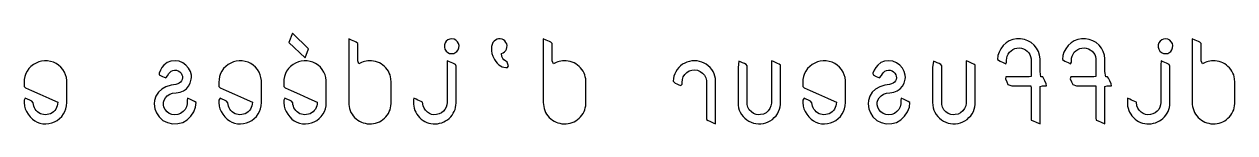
# Model space of a CAD drawing. Header units: metres. Extents: x 300 to 1036, y 0 to 304.
# Drawn here: x 605.11 to 624.75, y 178.38 to 179.86 of the extents above; entities that cross this region are included whole.
import ezdxf

# ---------------------------------------------------------------- set-up
doc = ezdxf.new("R2010")
doc.units = ezdxf.units.M

msp = doc.modelspace()

# ---------------------------------------------------------------- linework, layer by layer
at = {"layer": 'COMPONENT1'}
for p, q in [((609.458, 179.856), (609.4, 179.707)), ((609.72, 179.602), (609.458, 179.856)), ((610.37, 179.765), (610.37, 179.721)), ((610.415, 179.745), (610.37, 179.765)), ((610.442, 179.733), (610.415, 179.745)), ((610.468, 179.722), (610.442, 179.733)), ((611.953, 179.725), (611.934, 179.697)), ((611.98, 179.748), (611.953, 179.725)), ((612.011, 179.761), (611.98, 179.748)), ((612.046, 179.765), (612.011, 179.761)), ((612.08, 179.759), (612.046, 179.765)), ((612.11, 179.743), (612.08, 179.759)), ((612.135, 179.718), (612.11, 179.743)), ((612.729, 179.725), (612.71, 179.702)), ((612.752, 179.744), (612.729, 179.725)), ((612.777, 179.757), (612.752, 179.744)), ((612.803, 179.764), (612.777, 179.757)), ((612.83, 179.764), (612.803, 179.764)), ((612.858, 179.759), (612.83, 179.764)), ((612.882, 179.748), (612.858, 179.759)), ((612.905, 179.73), (612.882, 179.748)), ((612.922, 179.707), (612.905, 179.73)), ((613.528, 179.765), (613.528, 179.721)), ((613.573, 179.745), (613.528, 179.765)), ((613.6, 179.733), (613.573, 179.745)), ((613.627, 179.722), (613.6, 179.733)), ((621.089, 179.73), (621.037, 179.697)), ((621.145, 179.752), (621.089, 179.73)), ((621.207, 179.763), (621.145, 179.752)), ((621.272, 179.764), (621.207, 179.763)), ((621.334, 179.754), (621.272, 179.764)), ((621.391, 179.733), (621.334, 179.754)), ((621.444, 179.702), (621.391, 179.733)), ((622.142, 179.73), (622.09, 179.697)), ((622.198, 179.752), (622.142, 179.73)), ((622.26, 179.763), (622.198, 179.752)), ((622.325, 179.764), (622.26, 179.763)), ((622.387, 179.754), (622.325, 179.764)), ((622.444, 179.733), (622.387, 179.754)), ((622.496, 179.702), (622.444, 179.733)), ((623.534, 179.725), (623.515, 179.697)), ((623.561, 179.748), (623.534, 179.725)), ((623.592, 179.761), (623.561, 179.748)), ((623.627, 179.765), (623.592, 179.761)), ((623.661, 179.759), (623.627, 179.765)), ((623.691, 179.743), (623.661, 179.759)), ((623.717, 179.718), (623.691, 179.743)), ((624.057, 179.765), (624.057, 179.721)), ((624.102, 179.745), (624.057, 179.765)), ((624.129, 179.733), (624.102, 179.745)), ((624.156, 179.722), (624.129, 179.733)), ((609.4, 179.707), (609.662, 179.453)), ((609.662, 179.453), (609.72, 179.602)), ((610.37, 179.721), (610.37, 179.606)), ((610.37, 179.606), (610.37, 179.442)), ((610.492, 179.711), (610.468, 179.722)), ((610.516, 179.688), (610.492, 179.711)), ((610.516, 179.651), (610.516, 179.688)), ((610.516, 179.596), (610.516, 179.651)), ((610.516, 179.532), (610.516, 179.596)), ((610.516, 179.467), (610.516, 179.532)), ((611.924, 179.664), (611.923, 179.628)), ((611.923, 179.628), (611.932, 179.594)), ((611.934, 179.697), (611.924, 179.664)), ((611.932, 179.594), (611.951, 179.565)), ((611.951, 179.565), (611.977, 179.542)), ((611.977, 179.542), (612.008, 179.528)), ((612.043, 179.523), (612.077, 179.528)), ((612.077, 179.528), (612.126, 179.558)), ((612.126, 179.558), (612.146, 179.586)), ((612.152, 179.689), (612.135, 179.718)), ((612.146, 179.586), (612.158, 179.619)), ((612.16, 179.655), (612.152, 179.689)), ((612.158, 179.619), (612.16, 179.655)), ((612.688, 179.639), (612.686, 179.608)), ((612.686, 179.608), (612.687, 179.568)), ((612.687, 179.568), (612.695, 179.525)), ((612.696, 179.673), (612.688, 179.639)), ((612.71, 179.702), (612.696, 179.673)), ((612.851, 179.527), (612.876, 179.537)), ((612.876, 179.537), (612.9, 179.553)), ((612.9, 179.553), (612.917, 179.573)), ((612.917, 179.573), (612.931, 179.597)), ((612.934, 179.682), (612.922, 179.707)), ((612.931, 179.597), (612.938, 179.624)), ((612.939, 179.654), (612.934, 179.682)), ((612.938, 179.624), (612.939, 179.654)), ((613.528, 179.721), (613.528, 179.606)), ((613.528, 179.606), (613.528, 179.442)), ((613.65, 179.711), (613.627, 179.722)), ((613.674, 179.688), (613.65, 179.711)), ((613.674, 179.651), (613.674, 179.688)), ((613.674, 179.596), (613.674, 179.651)), ((613.674, 179.532), (613.674, 179.596)), ((613.674, 179.467), (613.674, 179.532)), ((620.923, 179.549), (620.905, 179.491)), ((620.951, 179.603), (620.923, 179.549)), ((620.99, 179.654), (620.951, 179.603)), ((621.037, 179.697), (620.99, 179.654)), ((621.07, 179.516), (621.09, 179.545)), ((621.09, 179.545), (621.117, 179.571)), ((621.117, 179.571), (621.146, 179.592)), ((621.146, 179.592), (621.178, 179.607)), ((621.178, 179.607), (621.213, 179.615)), ((621.213, 179.615), (621.249, 179.618)), ((621.249, 179.618), (621.285, 179.614)), ((621.285, 179.614), (621.319, 179.604)), ((621.319, 179.604), (621.35, 179.587)), ((621.35, 179.587), (621.378, 179.565)), ((621.378, 179.565), (621.403, 179.537)), ((621.403, 179.537), (621.422, 179.508)), ((621.492, 179.66), (621.444, 179.702)), ((621.532, 179.611), (621.492, 179.66)), ((621.561, 179.558), (621.532, 179.611)), ((621.58, 179.5), (621.561, 179.558)), ((621.975, 179.549), (621.958, 179.491)), ((622.004, 179.603), (621.975, 179.549)), ((622.043, 179.654), (622.004, 179.603)), ((622.09, 179.697), (622.043, 179.654)), ((622.123, 179.516), (622.143, 179.545)), ((622.143, 179.545), (622.169, 179.571)), ((622.169, 179.571), (622.199, 179.592)), ((622.199, 179.592), (622.231, 179.607)), ((622.231, 179.607), (622.265, 179.615)), ((622.265, 179.615), (622.302, 179.618)), ((622.302, 179.618), (622.338, 179.614)), ((622.338, 179.614), (622.371, 179.604)), ((622.371, 179.604), (622.403, 179.587)), ((622.403, 179.587), (622.431, 179.565)), ((622.431, 179.565), (622.456, 179.537)), ((622.456, 179.537), (622.475, 179.508)), ((622.545, 179.66), (622.496, 179.702)), ((622.585, 179.611), (622.545, 179.66)), ((622.614, 179.558), (622.585, 179.611)), ((622.633, 179.5), (622.614, 179.558)), ((623.515, 179.697), (623.505, 179.664)), ((623.505, 179.664), (623.505, 179.628)), ((623.505, 179.628), (623.514, 179.594)), ((623.514, 179.594), (623.532, 179.565)), ((623.532, 179.565), (623.559, 179.542)), ((623.559, 179.542), (623.59, 179.528)), ((623.624, 179.523), (623.659, 179.528)), ((623.659, 179.528), (623.707, 179.558)), ((623.707, 179.558), (623.728, 179.586)), ((623.734, 179.689), (623.717, 179.718)), ((623.728, 179.586), (623.739, 179.619)), ((623.741, 179.655), (623.734, 179.689)), ((623.739, 179.619), (623.741, 179.655)), ((624.057, 179.721), (624.057, 179.606)), ((624.057, 179.606), (624.057, 179.442)), ((624.179, 179.711), (624.156, 179.722)), ((624.203, 179.688), (624.179, 179.711)), ((624.203, 179.651), (624.203, 179.688)), ((624.203, 179.596), (624.203, 179.651)), ((624.203, 179.532), (624.203, 179.596)), ((624.203, 179.467), (624.203, 179.532)), ((605.255, 179.346), (605.215, 179.314)), ((605.297, 179.371), (605.255, 179.346)), ((605.341, 179.389), (605.297, 179.371)), ((605.387, 179.401), (605.341, 179.389)), ((605.435, 179.406), (605.387, 179.401)), ((605.485, 179.405), (605.435, 179.406)), ((605.533, 179.398), (605.485, 179.405)), ((605.578, 179.384), (605.533, 179.398)), ((605.621, 179.363), (605.578, 179.384)), ((605.661, 179.336), (605.621, 179.363)), ((605.699, 179.302), (605.661, 179.336)), ((607.373, 179.338), (607.34, 179.298)), ((607.424, 179.377), (607.373, 179.338)), ((607.484, 179.4), (607.424, 179.377)), ((607.553, 179.407), (607.484, 179.4)), ((607.618, 179.399), (607.553, 179.407)), ((607.678, 179.375), (607.618, 179.399)), ((607.73, 179.335), (607.678, 179.375)), ((607.773, 179.285), (607.73, 179.335)), ((608.414, 179.346), (608.374, 179.314)), ((608.456, 179.371), (608.414, 179.346)), ((608.5, 179.389), (608.456, 179.371)), ((608.546, 179.401), (608.5, 179.389)), ((608.593, 179.406), (608.546, 179.401)), ((608.643, 179.405), (608.593, 179.406)), ((608.692, 179.398), (608.643, 179.405)), ((608.737, 179.384), (608.692, 179.398)), ((608.78, 179.363), (608.737, 179.384)), ((608.82, 179.336), (608.78, 179.363)), ((608.857, 179.302), (608.82, 179.336)), ((609.467, 179.346), (609.427, 179.314)), ((609.509, 179.371), (609.467, 179.346)), ((609.553, 179.389), (609.509, 179.371)), ((609.598, 179.401), (609.553, 179.389)), ((609.646, 179.406), (609.598, 179.401)), ((609.696, 179.405), (609.646, 179.406)), ((609.744, 179.398), (609.696, 179.405)), ((609.79, 179.384), (609.744, 179.398)), ((609.833, 179.363), (609.79, 179.384)), ((609.873, 179.336), (609.833, 179.363)), ((609.91, 179.302), (609.873, 179.336)), ((610.37, 179.442), (610.37, 179.254)), ((610.516, 179.409), (610.516, 179.467)), ((610.534, 179.357), (610.516, 179.409)), ((610.556, 179.37), (610.534, 179.357)), ((610.58, 179.381), (610.556, 179.37)), ((610.604, 179.39), (610.58, 179.381)), ((610.629, 179.397), (610.604, 179.39)), ((610.654, 179.402), (610.629, 179.397)), ((610.681, 179.405), (610.654, 179.402)), ((610.708, 179.407), (610.681, 179.405)), ((610.741, 179.406), (610.708, 179.407)), ((610.774, 179.402), (610.741, 179.406)), ((610.807, 179.395), (610.774, 179.402)), ((610.838, 179.386), (610.807, 179.395)), ((610.868, 179.373), (610.838, 179.386)), ((610.897, 179.356), (610.868, 179.373)), ((610.924, 179.337), (610.897, 179.356)), ((610.95, 179.315), (610.924, 179.337)), ((611.968, 179.406), (611.966, 179.343)), ((611.966, 179.343), (611.966, 179.243)), ((612.004, 179.391), (611.968, 179.406)), ((612.031, 179.379), (612.004, 179.391)), ((612.008, 179.528), (612.043, 179.523)), ((612.059, 179.366), (612.031, 179.379)), ((612.104, 179.347), (612.059, 179.366)), ((612.113, 179.322), (612.104, 179.347)), ((612.695, 179.525), (612.709, 179.482)), ((612.709, 179.482), (612.735, 179.429)), ((612.735, 179.429), (612.757, 179.395)), ((612.757, 179.395), (612.78, 179.366)), ((612.78, 179.366), (612.805, 179.343)), ((612.805, 179.343), (612.831, 179.324)), ((612.856, 179.475), (612.851, 179.527)), ((612.869, 179.447), (612.856, 179.475)), ((612.885, 179.425), (612.869, 179.447)), ((612.914, 179.404), (612.885, 179.425)), ((612.941, 179.384), (612.914, 179.404)), ((612.951, 179.354), (612.941, 179.384)), ((612.962, 179.324), (612.951, 179.354)), ((613.528, 179.442), (613.528, 179.254)), ((613.674, 179.409), (613.674, 179.467)), ((613.692, 179.357), (613.674, 179.409)), ((613.715, 179.37), (613.692, 179.357)), ((613.738, 179.381), (613.715, 179.37)), ((613.762, 179.39), (613.738, 179.381)), ((613.787, 179.397), (613.762, 179.39)), ((613.813, 179.402), (613.787, 179.397)), ((613.839, 179.405), (613.813, 179.402)), ((613.867, 179.407), (613.839, 179.405)), ((613.899, 179.406), (613.867, 179.407)), ((613.933, 179.402), (613.899, 179.406)), ((613.966, 179.395), (613.933, 179.402)), ((613.997, 179.386), (613.966, 179.395)), ((614.027, 179.373), (613.997, 179.386)), ((614.055, 179.356), (614.027, 179.373)), ((614.083, 179.337), (614.055, 179.356)), ((614.109, 179.315), (614.083, 179.337)), ((615.788, 179.35), (615.756, 179.325)), ((615.822, 179.371), (615.788, 179.35)), ((615.858, 179.387), (615.822, 179.371)), ((615.897, 179.398), (615.858, 179.387)), ((615.937, 179.405), (615.897, 179.398)), ((615.98, 179.407), (615.937, 179.405)), ((616.022, 179.405), (615.98, 179.407)), ((616.062, 179.398), (616.022, 179.405)), ((616.1, 179.387), (616.062, 179.398)), ((616.136, 179.371), (616.1, 179.387)), ((616.17, 179.35), (616.136, 179.371)), ((616.203, 179.325), (616.17, 179.35)), ((616.702, 179.4), (616.687, 179.3)), ((616.728, 179.389), (616.702, 179.4)), ((616.76, 179.375), (616.728, 179.389)), ((616.792, 179.361), (616.76, 179.375)), ((616.818, 179.349), (616.792, 179.361)), ((616.833, 179.326), (616.818, 179.349)), ((617.262, 179.393), (617.23, 179.407)), ((617.23, 179.407), (617.23, 179.366)), ((617.23, 179.366), (617.23, 179.26)), ((617.293, 179.38), (617.262, 179.393)), ((617.325, 179.365), (617.293, 179.38)), ((617.354, 179.353), (617.325, 179.365)), ((617.377, 179.338), (617.354, 179.353)), ((617.377, 179.279), (617.377, 179.338)), ((617.89, 179.346), (617.85, 179.314)), ((617.932, 179.371), (617.89, 179.346)), ((617.976, 179.389), (617.932, 179.371)), ((618.021, 179.401), (617.976, 179.389)), ((618.069, 179.406), (618.021, 179.401)), ((618.119, 179.405), (618.069, 179.406)), ((618.167, 179.398), (618.119, 179.405)), ((618.213, 179.384), (618.167, 179.398)), ((618.256, 179.363), (618.213, 179.384)), ((618.296, 179.336), (618.256, 179.363)), ((618.333, 179.302), (618.296, 179.336)), ((618.954, 179.338), (618.922, 179.298)), ((619.005, 179.377), (618.954, 179.338)), ((619.065, 179.4), (619.005, 179.377)), ((619.134, 179.407), (619.065, 179.4)), ((619.2, 179.399), (619.134, 179.407)), ((619.259, 179.375), (619.2, 179.399)), ((619.312, 179.335), (619.259, 179.375)), ((619.355, 179.285), (619.312, 179.335)), ((619.861, 179.4), (619.845, 179.3)), ((619.887, 179.389), (619.861, 179.4)), ((619.919, 179.375), (619.887, 179.389)), ((619.95, 179.361), (619.919, 179.375)), ((619.977, 179.349), (619.95, 179.361)), ((619.992, 179.326), (619.977, 179.349)), ((620.421, 179.393), (620.389, 179.407)), ((620.389, 179.407), (620.389, 179.366)), ((620.389, 179.366), (620.389, 179.26)), ((620.451, 179.38), (620.421, 179.393)), ((620.484, 179.365), (620.451, 179.38)), ((620.513, 179.353), (620.484, 179.365)), ((620.536, 179.338), (620.513, 179.353)), ((620.536, 179.279), (620.536, 179.338)), ((620.905, 179.491), (620.898, 179.429)), ((620.898, 179.429), (620.939, 179.399)), ((620.939, 179.399), (620.989, 179.378)), ((620.989, 179.378), (621.031, 179.359)), ((621.031, 179.359), (621.045, 179.385)), ((621.045, 179.418), (621.047, 179.449)), ((621.045, 179.385), (621.045, 179.418)), ((621.047, 179.449), (621.056, 179.484)), ((621.056, 179.484), (621.07, 179.516)), ((621.422, 179.508), (621.434, 179.476)), ((621.434, 179.476), (621.441, 179.441)), ((621.441, 179.441), (621.442, 179.376)), ((621.442, 179.376), (621.442, 179.291)), ((621.588, 179.438), (621.58, 179.5)), ((621.589, 179.4), (621.588, 179.438)), ((621.589, 179.324), (621.589, 179.4)), ((621.958, 179.491), (621.951, 179.429)), ((621.951, 179.429), (621.992, 179.399)), ((621.992, 179.399), (622.042, 179.378)), ((622.042, 179.378), (622.084, 179.359)), ((622.084, 179.359), (622.098, 179.385)), ((622.098, 179.418), (622.1, 179.449)), ((622.098, 179.385), (622.098, 179.418)), ((622.1, 179.449), (622.109, 179.484)), ((622.109, 179.484), (622.123, 179.516)), ((622.475, 179.508), (622.487, 179.476)), ((622.487, 179.476), (622.494, 179.441)), ((622.494, 179.441), (622.495, 179.376)), ((622.495, 179.376), (622.495, 179.291)), ((622.641, 179.438), (622.633, 179.5)), ((622.641, 179.4), (622.641, 179.438)), ((622.641, 179.324), (622.641, 179.4)), ((623.55, 179.406), (623.548, 179.343)), ((623.548, 179.343), (623.548, 179.243)), ((623.585, 179.391), (623.55, 179.406)), ((623.612, 179.379), (623.585, 179.391)), ((623.59, 179.528), (623.624, 179.523)), ((623.641, 179.366), (623.612, 179.379)), ((623.685, 179.347), (623.641, 179.366)), ((623.694, 179.322), (623.685, 179.347)), ((624.057, 179.442), (624.057, 179.254)), ((624.203, 179.409), (624.203, 179.467)), ((624.221, 179.357), (624.203, 179.409)), ((624.244, 179.37), (624.221, 179.357)), ((624.267, 179.381), (624.244, 179.37)), ((624.291, 179.39), (624.267, 179.381)), ((624.316, 179.397), (624.291, 179.39)), ((624.342, 179.402), (624.316, 179.397)), ((624.368, 179.405), (624.342, 179.402)), ((624.395, 179.407), (624.368, 179.405)), ((624.428, 179.406), (624.395, 179.407)), ((624.462, 179.402), (624.428, 179.406)), ((624.494, 179.395), (624.462, 179.402)), ((624.526, 179.386), (624.494, 179.395)), ((624.555, 179.373), (624.526, 179.386)), ((624.584, 179.356), (624.555, 179.373)), ((624.611, 179.337), (624.584, 179.356)), ((624.637, 179.315), (624.611, 179.337)), ((605.115, 179.152), (605.107, 179.103)), ((605.13, 179.198), (605.115, 179.152)), ((605.152, 179.24), (605.13, 179.198)), ((605.18, 179.279), (605.152, 179.24)), ((605.215, 179.314), (605.18, 179.279)), ((605.731, 179.264), (605.699, 179.302)), ((605.757, 179.224), (605.731, 179.264)), ((605.776, 179.18), (605.757, 179.224)), ((605.789, 179.134), (605.776, 179.18)), ((607.316, 179.256), (607.295, 179.206)), ((607.295, 179.206), (607.296, 179.176)), ((607.296, 179.176), (607.347, 179.153)), ((607.34, 179.298), (607.316, 179.256)), ((607.347, 179.153), (607.403, 179.129)), ((607.403, 179.129), (607.434, 179.166)), ((607.434, 179.166), (607.448, 179.195)), ((607.448, 179.195), (607.466, 179.219)), ((607.466, 179.219), (607.489, 179.238)), ((607.489, 179.238), (607.516, 179.25)), ((607.516, 179.25), (607.546, 179.255)), ((607.546, 179.255), (607.577, 179.252)), ((607.577, 179.252), (607.605, 179.243)), ((607.605, 179.243), (607.63, 179.226)), ((607.63, 179.226), (607.651, 179.204)), ((607.651, 179.204), (607.665, 179.18)), ((607.665, 179.18), (607.673, 179.155)), ((607.673, 179.155), (607.674, 179.13)), ((607.803, 179.231), (607.773, 179.285)), ((607.818, 179.173), (607.803, 179.231)), ((607.82, 179.135), (607.818, 179.173)), ((608.274, 179.152), (608.266, 179.103)), ((608.289, 179.198), (608.274, 179.152)), ((608.311, 179.24), (608.289, 179.198)), ((608.339, 179.279), (608.311, 179.24)), ((608.374, 179.314), (608.339, 179.279)), ((608.89, 179.264), (608.857, 179.302)), ((608.915, 179.224), (608.89, 179.264)), ((608.935, 179.18), (608.915, 179.224)), ((608.947, 179.134), (608.935, 179.18)), ((609.327, 179.152), (609.318, 179.103)), ((609.342, 179.198), (609.327, 179.152)), ((609.363, 179.24), (609.342, 179.198)), ((609.392, 179.279), (609.363, 179.24)), ((609.427, 179.314), (609.392, 179.279)), ((609.942, 179.264), (609.91, 179.302)), ((609.968, 179.224), (609.942, 179.264)), ((609.987, 179.18), (609.968, 179.224)), ((610, 179.134), (609.987, 179.18)), ((610.37, 179.254), (610.37, 179.065)), ((610.974, 179.29), (610.95, 179.315)), ((610.996, 179.264), (610.974, 179.29)), ((611.014, 179.236), (610.996, 179.264)), ((611.029, 179.207), (611.014, 179.236)), ((611.041, 179.177), (611.029, 179.207)), ((611.05, 179.145), (611.041, 179.177)), ((611.056, 179.113), (611.05, 179.145)), ((611.966, 179.243), (611.966, 179.118)), ((612.113, 179.253), (612.113, 179.322)), ((612.113, 179.152), (612.113, 179.253)), ((612.113, 179.034), (612.113, 179.152)), ((612.831, 179.324), (612.859, 179.31)), ((612.859, 179.31), (612.888, 179.302)), ((612.888, 179.302), (612.92, 179.297)), ((612.92, 179.297), (612.946, 179.296)), ((612.946, 179.296), (612.962, 179.324)), ((613.528, 179.254), (613.528, 179.065)), ((614.133, 179.29), (614.109, 179.315)), ((614.154, 179.264), (614.133, 179.29)), ((614.173, 179.236), (614.154, 179.264)), ((614.188, 179.207), (614.173, 179.236)), ((614.2, 179.177), (614.188, 179.207)), ((614.209, 179.145), (614.2, 179.177)), ((614.215, 179.113), (614.209, 179.145)), ((615.646, 179.156), (615.638, 179.117)), ((615.659, 179.193), (615.646, 179.156)), ((615.677, 179.229), (615.659, 179.193)), ((615.699, 179.263), (615.677, 179.229)), ((615.726, 179.296), (615.699, 179.263)), ((615.756, 179.325), (615.726, 179.296)), ((615.785, 179.101), (615.799, 179.145)), ((615.799, 179.145), (615.823, 179.183)), ((615.823, 179.183), (615.857, 179.217)), ((615.857, 179.217), (615.896, 179.241)), ((615.896, 179.241), (615.939, 179.255)), ((615.939, 179.255), (615.985, 179.259)), ((615.985, 179.259), (616.032, 179.252)), ((616.032, 179.252), (616.075, 179.234)), ((616.075, 179.234), (616.113, 179.206)), ((616.113, 179.206), (616.145, 179.171)), ((616.145, 179.171), (616.166, 179.131)), ((616.233, 179.296), (616.203, 179.325)), ((616.26, 179.264), (616.233, 179.296)), ((616.282, 179.231), (616.26, 179.264)), ((616.299, 179.195), (616.282, 179.231)), ((616.312, 179.157), (616.299, 179.195)), ((616.32, 179.118), (616.312, 179.157)), ((616.687, 179.3), (616.687, 179.167)), ((616.687, 179.167), (616.687, 179.015)), ((616.833, 179.247), (616.833, 179.326)), ((616.833, 179.127), (616.833, 179.247)), ((617.23, 179.26), (617.23, 179.118)), ((617.377, 179.169), (617.377, 179.279)), ((617.377, 179.034), (617.377, 179.169)), ((617.75, 179.152), (617.741, 179.103)), ((617.765, 179.198), (617.75, 179.152)), ((617.787, 179.24), (617.765, 179.198)), ((617.815, 179.279), (617.787, 179.24)), ((617.85, 179.314), (617.815, 179.279)), ((618.365, 179.264), (618.333, 179.302)), ((618.391, 179.224), (618.365, 179.264)), ((618.41, 179.18), (618.391, 179.224)), ((618.423, 179.134), (618.41, 179.18)), ((618.897, 179.256), (618.877, 179.206)), ((618.877, 179.206), (618.878, 179.176)), ((618.878, 179.176), (618.929, 179.153)), ((618.922, 179.298), (618.897, 179.256)), ((618.929, 179.153), (618.985, 179.129)), ((618.985, 179.129), (619.015, 179.166)), ((619.015, 179.166), (619.03, 179.195)), ((619.03, 179.195), (619.047, 179.219)), ((619.047, 179.219), (619.07, 179.238)), ((619.07, 179.238), (619.097, 179.25)), ((619.097, 179.25), (619.128, 179.255)), ((619.128, 179.255), (619.158, 179.252)), ((619.158, 179.252), (619.186, 179.243)), ((619.186, 179.243), (619.212, 179.226)), ((619.212, 179.226), (619.233, 179.204)), ((619.233, 179.204), (619.247, 179.18)), ((619.247, 179.18), (619.254, 179.155)), ((619.254, 179.155), (619.256, 179.13)), ((619.384, 179.231), (619.355, 179.285)), ((619.4, 179.173), (619.384, 179.231)), ((619.402, 179.135), (619.4, 179.173)), ((619.845, 179.3), (619.845, 179.167)), ((619.845, 179.167), (619.845, 179.015)), ((619.992, 179.247), (619.992, 179.326)), ((619.992, 179.127), (619.992, 179.247)), ((620.389, 179.26), (620.389, 179.118)), ((620.536, 179.169), (620.536, 179.279)), ((620.536, 179.034), (620.536, 179.169)), ((621.033, 179.147), (621.025, 179.112)), ((621.144, 179.147), (621.033, 179.147)), ((621.29, 179.147), (621.144, 179.147)), ((621.409, 179.147), (621.29, 179.147)), ((621.442, 179.15), (621.409, 179.147)), ((621.442, 179.291), (621.442, 179.202)), ((621.442, 179.202), (621.442, 179.15)), ((621.589, 179.232), (621.589, 179.324)), ((621.6, 179.147), (621.589, 179.232)), ((621.63, 179.147), (621.6, 179.147)), ((621.645, 179.126), (621.63, 179.147)), ((622.086, 179.147), (622.078, 179.112)), ((622.196, 179.147), (622.086, 179.147)), ((622.343, 179.147), (622.196, 179.147)), ((622.462, 179.147), (622.343, 179.147)), ((622.495, 179.15), (622.462, 179.147)), ((622.495, 179.291), (622.495, 179.202)), ((622.495, 179.202), (622.495, 179.15)), ((622.641, 179.232), (622.641, 179.324)), ((622.653, 179.147), (622.641, 179.232)), ((622.683, 179.147), (622.653, 179.147)), ((622.698, 179.126), (622.683, 179.147)), ((623.548, 179.243), (623.548, 179.118)), ((623.694, 179.253), (623.694, 179.322)), ((623.694, 179.152), (623.694, 179.253)), ((623.694, 179.034), (623.694, 179.152)), ((624.057, 179.254), (624.057, 179.065)), ((624.662, 179.29), (624.637, 179.315)), ((624.683, 179.264), (624.662, 179.29)), ((624.701, 179.236), (624.683, 179.264)), ((624.717, 179.207), (624.701, 179.236)), ((624.729, 179.177), (624.717, 179.207)), ((624.738, 179.145), (624.729, 179.177)), ((624.744, 179.113), (624.738, 179.145)), ((605.107, 179.103), (605.105, 179.062)), ((605.105, 179.062), (605.105, 179.032)), ((605.105, 179.032), (605.105, 178.989)), ((605.105, 178.989), (605.127, 178.967)), ((605.127, 178.967), (605.223, 178.924)), ((605.795, 179.085), (605.789, 179.134)), ((605.796, 179.053), (605.795, 179.085)), ((605.796, 178.998), (605.796, 179.053)), ((605.796, 178.914), (605.796, 178.998)), ((607.338, 178.947), (607.283, 178.896)), ((607.405, 178.985), (607.338, 178.947)), ((607.487, 179.011), (607.405, 178.985)), ((607.563, 179.023), (607.487, 179.011)), ((607.595, 179.03), (607.563, 179.023)), ((607.621, 179.043), (607.595, 179.03)), ((607.642, 179.059), (607.621, 179.043)), ((607.659, 179.081), (607.642, 179.059)), ((607.67, 179.104), (607.659, 179.081)), ((607.674, 179.13), (607.67, 179.104)), ((607.689, 178.918), (607.736, 178.951)), ((607.736, 178.951), (607.773, 178.993)), ((607.773, 178.993), (607.8, 179.045)), ((607.8, 179.045), (607.816, 179.107)), ((607.816, 179.107), (607.82, 179.135)), ((608.266, 179.103), (608.264, 179.062)), ((608.264, 179.062), (608.264, 179.032)), ((608.264, 179.032), (608.264, 178.989)), ((608.264, 178.989), (608.285, 178.967)), ((608.285, 178.967), (608.381, 178.924)), ((608.953, 179.085), (608.947, 179.134)), ((608.954, 179.053), (608.953, 179.085)), ((608.954, 178.998), (608.954, 179.053)), ((608.954, 178.914), (608.954, 178.998)), ((609.318, 179.103), (609.316, 179.062)), ((609.316, 179.062), (609.316, 179.032)), ((609.316, 179.032), (609.316, 178.989)), ((609.316, 178.989), (609.338, 178.967)), ((609.338, 178.967), (609.434, 178.924)), ((610.006, 179.085), (610, 179.134)), ((610.007, 179.053), (610.006, 179.085)), ((610.007, 178.998), (610.007, 179.053)), ((610.007, 178.914), (610.007, 178.998)), ((610.37, 179.065), (610.37, 178.898)), ((611.06, 179.058), (611.056, 179.113)), ((611.06, 179.03), (611.06, 179.058)), ((611.06, 178.984), (611.06, 179.03)), ((611.06, 178.925), (611.06, 178.984)), ((611.966, 179.118), (611.966, 178.987)), ((611.966, 178.987), (611.966, 178.867)), ((612.113, 178.917), (612.113, 179.034)), ((613.528, 179.065), (613.528, 178.898)), ((614.218, 179.058), (614.215, 179.113)), ((614.218, 179.03), (614.218, 179.058)), ((614.218, 178.984), (614.218, 179.03)), ((614.218, 178.925), (614.218, 178.984)), ((615.638, 179.117), (615.634, 179.076)), ((615.634, 179.076), (615.665, 179.045)), ((615.665, 179.045), (615.696, 179.032)), ((615.696, 179.032), (615.729, 179.017)), ((615.729, 179.017), (615.757, 179.005)), ((615.757, 179.005), (615.78, 179.027)), ((615.78, 179.053), (615.785, 179.101)), ((615.78, 179.027), (615.78, 179.053)), ((616.166, 179.131), (616.176, 179.086)), ((616.176, 179.086), (616.178, 179.061)), ((616.178, 179.061), (616.178, 178.996)), ((616.178, 178.996), (616.178, 178.887)), ((616.324, 179.077), (616.32, 179.118)), ((616.324, 179.044), (616.324, 179.077)), ((616.324, 178.956), (616.324, 179.044)), ((616.324, 178.823), (616.324, 178.956)), ((616.687, 179.015), (616.687, 178.873)), ((616.833, 178.99), (616.833, 179.127)), ((616.833, 178.861), (616.833, 178.99)), ((617.23, 179.118), (617.23, 178.967)), ((617.23, 178.967), (617.23, 178.834)), ((617.377, 178.9), (617.377, 179.034)), ((617.741, 179.103), (617.739, 179.062)), ((617.739, 179.062), (617.739, 179.032)), ((617.739, 179.032), (617.739, 178.989)), ((617.739, 178.989), (617.761, 178.967)), ((617.761, 178.967), (617.857, 178.924)), ((618.429, 179.085), (618.423, 179.134)), ((618.43, 179.053), (618.429, 179.085)), ((618.43, 178.998), (618.43, 179.053)), ((618.43, 178.914), (618.43, 178.998)), ((618.92, 178.947), (618.864, 178.896)), ((618.987, 178.985), (618.92, 178.947)), ((619.068, 179.011), (618.987, 178.985)), ((619.145, 179.023), (619.068, 179.011)), ((619.177, 179.03), (619.145, 179.023)), ((619.203, 179.043), (619.177, 179.03)), ((619.224, 179.059), (619.203, 179.043)), ((619.241, 179.081), (619.224, 179.059)), ((619.251, 179.104), (619.241, 179.081)), ((619.256, 179.13), (619.251, 179.104)), ((619.271, 178.918), (619.318, 178.951)), ((619.318, 178.951), (619.355, 178.993)), ((619.355, 178.993), (619.381, 179.045)), ((619.381, 179.045), (619.398, 179.107)), ((619.398, 179.107), (619.402, 179.135)), ((619.845, 179.015), (619.845, 178.873)), ((619.992, 178.99), (619.992, 179.127)), ((619.992, 178.861), (619.992, 178.99)), ((620.389, 179.118), (620.389, 178.967)), ((620.389, 178.967), (620.389, 178.834)), ((620.536, 178.9), (620.536, 179.034)), ((621.025, 179.112), (621.047, 179.063)), ((621.047, 179.063), (621.066, 179.019)), ((621.066, 179.019), (621.127, 179)), ((621.127, 179), (621.241, 179)), ((621.241, 179), (621.362, 179)), ((621.362, 179), (621.437, 179)), ((621.437, 179), (621.442, 178.962)), ((621.442, 178.962), (621.442, 178.813)), ((621.589, 178.989), (621.625, 179)), ((621.589, 178.859), (621.589, 178.989)), ((621.625, 179), (621.662, 179)), ((621.665, 179.08), (621.645, 179.126)), ((621.662, 179), (621.692, 179)), ((621.686, 179.032), (621.665, 179.08)), ((621.692, 179), (621.686, 179.032)), ((622.078, 179.112), (622.1, 179.063)), ((622.1, 179.063), (622.119, 179.019)), ((622.119, 179.019), (622.18, 179)), ((622.18, 179), (622.294, 179)), ((622.294, 179), (622.415, 179)), ((622.415, 179), (622.49, 179)), ((622.49, 179), (622.495, 178.962)), ((622.495, 178.962), (622.495, 178.813)), ((622.641, 178.989), (622.677, 179)), ((622.641, 178.859), (622.641, 178.989)), ((622.677, 179), (622.715, 179)), ((622.718, 179.08), (622.698, 179.126)), ((622.715, 179), (622.745, 179)), ((622.739, 179.032), (622.718, 179.08)), ((622.745, 179), (622.739, 179.032)), ((623.548, 179.118), (623.548, 178.987)), ((623.548, 178.987), (623.548, 178.867)), ((623.694, 178.917), (623.694, 179.034)), ((624.057, 179.065), (624.057, 178.898)), ((624.747, 179.058), (624.744, 179.113)), ((624.747, 179.03), (624.747, 179.058)), ((624.747, 178.984), (624.747, 179.03)), ((624.747, 178.925), (624.747, 178.984)), ((605.123, 178.798), (605.105, 178.766)), ((605.105, 178.766), (605.105, 178.73)), ((605.157, 178.783), (605.123, 178.798)), ((605.196, 178.766), (605.157, 178.783)), ((605.23, 178.751), (605.196, 178.766)), ((605.223, 178.924), (605.361, 178.863)), ((605.252, 178.725), (605.23, 178.751)), ((605.361, 178.863), (605.503, 178.8)), ((605.503, 178.8), (605.611, 178.752)), ((605.611, 178.752), (605.649, 178.732)), ((605.796, 178.825), (605.796, 178.914)), ((605.796, 178.755), (605.796, 178.825)), ((605.796, 178.726), (605.796, 178.755)), ((607.22, 178.762), (607.215, 178.705)), ((607.243, 178.833), (607.22, 178.762)), ((607.283, 178.896), (607.243, 178.833)), ((607.364, 178.732), (607.374, 178.769)), ((607.374, 178.769), (607.395, 178.804)), ((607.395, 178.804), (607.426, 178.838)), ((607.426, 178.838), (607.466, 178.864)), ((607.466, 178.864), (607.513, 178.88)), ((607.513, 178.88), (607.568, 178.887)), ((607.568, 178.887), (607.633, 178.897)), ((607.633, 178.897), (607.689, 178.918)), ((607.75, 178.762), (607.749, 178.734)), ((607.754, 178.797), (607.75, 178.762)), ((607.804, 178.776), (607.754, 178.797)), ((607.869, 178.747), (607.804, 178.776)), ((607.896, 178.726), (607.869, 178.747)), ((608.282, 178.798), (608.264, 178.766)), ((608.264, 178.766), (608.264, 178.73)), ((608.315, 178.783), (608.282, 178.798)), ((608.354, 178.766), (608.315, 178.783)), ((608.389, 178.751), (608.354, 178.766)), ((608.381, 178.924), (608.519, 178.863)), ((608.41, 178.725), (608.389, 178.751)), ((608.519, 178.863), (608.662, 178.8)), ((608.662, 178.8), (608.77, 178.752)), ((608.77, 178.752), (608.808, 178.732)), ((608.954, 178.825), (608.954, 178.914)), ((608.954, 178.755), (608.954, 178.825)), ((608.954, 178.726), (608.954, 178.755)), ((609.335, 178.798), (609.316, 178.766)), ((609.316, 178.766), (609.316, 178.73)), ((609.368, 178.783), (609.335, 178.798)), ((609.407, 178.766), (609.368, 178.783)), ((609.442, 178.751), (609.407, 178.766)), ((609.434, 178.924), (609.572, 178.863)), ((609.463, 178.725), (609.442, 178.751)), ((609.572, 178.863), (609.714, 178.8)), ((609.714, 178.8), (609.823, 178.752)), ((609.823, 178.752), (609.86, 178.732)), ((610.007, 178.825), (610.007, 178.914)), ((610.007, 178.755), (610.007, 178.825)), ((610.007, 178.726), (610.007, 178.755)), ((610.37, 178.898), (610.37, 178.777)), ((610.37, 178.777), (610.37, 178.726)), ((611.059, 178.71), (611.06, 178.758)), ((611.06, 178.863), (611.06, 178.925)), ((611.06, 178.805), (611.06, 178.863)), ((611.06, 178.758), (611.06, 178.805)), ((611.426, 178.798), (611.422, 178.77)), ((611.422, 178.77), (611.422, 178.743)), ((611.464, 178.781), (611.426, 178.798)), ((611.491, 178.769), (611.464, 178.781)), ((611.519, 178.757), (611.491, 178.769)), ((611.544, 178.746), (611.519, 178.757)), ((611.569, 178.735), (611.544, 178.746)), ((611.966, 178.867), (611.966, 178.775)), ((611.966, 178.775), (611.966, 178.73)), ((612.113, 178.815), (612.113, 178.917)), ((612.113, 178.747), (612.113, 178.815)), ((612.113, 178.72), (612.113, 178.747)), ((613.528, 178.898), (613.528, 178.777)), ((613.528, 178.777), (613.528, 178.726)), ((614.218, 178.863), (614.218, 178.925)), ((614.218, 178.805), (614.218, 178.863)), ((614.218, 178.758), (614.218, 178.805)), ((614.218, 178.71), (614.218, 178.758)), ((616.178, 178.887), (616.178, 178.753)), ((616.178, 178.753), (616.178, 178.619)), ((616.324, 178.671), (616.324, 178.823)), ((616.687, 178.873), (616.687, 178.767)), ((616.687, 178.767), (616.687, 178.726)), ((616.833, 178.766), (616.833, 178.861)), ((616.833, 178.726), (616.833, 178.766)), ((617.23, 178.834), (617.23, 178.747)), ((617.23, 178.747), (617.23, 178.72)), ((617.377, 178.79), (617.377, 178.9)), ((617.377, 178.73), (617.377, 178.79)), ((617.758, 178.798), (617.739, 178.766)), ((617.739, 178.766), (617.739, 178.73)), ((617.791, 178.783), (617.758, 178.798)), ((617.83, 178.766), (617.791, 178.783)), ((617.865, 178.751), (617.83, 178.766)), ((617.857, 178.924), (617.995, 178.863)), ((617.886, 178.725), (617.865, 178.751)), ((617.995, 178.863), (618.137, 178.8)), ((618.137, 178.8), (618.246, 178.752)), ((618.246, 178.752), (618.283, 178.732)), ((618.43, 178.825), (618.43, 178.914)), ((618.43, 178.755), (618.43, 178.825)), ((618.43, 178.726), (618.43, 178.755)), ((618.802, 178.762), (618.797, 178.705)), ((618.824, 178.833), (618.802, 178.762)), ((618.864, 178.896), (618.824, 178.833)), ((618.945, 178.732), (618.956, 178.769)), ((618.956, 178.769), (618.977, 178.804)), ((618.977, 178.804), (619.008, 178.838)), ((619.008, 178.838), (619.047, 178.864)), ((619.047, 178.864), (619.094, 178.88)), ((619.094, 178.88), (619.15, 178.887)), ((619.15, 178.887), (619.215, 178.897)), ((619.215, 178.897), (619.271, 178.918)), ((619.336, 178.797), (619.331, 178.762)), ((619.331, 178.762), (619.331, 178.734)), ((619.385, 178.776), (619.336, 178.797)), ((619.45, 178.747), (619.385, 178.776)), ((619.477, 178.726), (619.45, 178.747)), ((619.845, 178.873), (619.845, 178.767)), ((619.845, 178.767), (619.845, 178.726)), ((619.992, 178.766), (619.992, 178.861)), ((619.992, 178.726), (619.992, 178.766)), ((620.389, 178.834), (620.389, 178.747)), ((620.389, 178.747), (620.389, 178.72)), ((620.536, 178.79), (620.536, 178.9)), ((620.536, 178.73), (620.536, 178.79)), ((621.442, 178.813), (621.442, 178.625)), ((621.589, 178.654), (621.589, 178.859)), ((622.495, 178.813), (622.495, 178.625)), ((622.641, 178.654), (622.641, 178.859)), ((623.007, 178.798), (623.004, 178.77)), ((623.004, 178.77), (623.004, 178.743)), ((623.045, 178.781), (623.007, 178.798)), ((623.073, 178.769), (623.045, 178.781)), ((623.101, 178.757), (623.073, 178.769)), ((623.126, 178.746), (623.101, 178.757)), ((623.15, 178.735), (623.126, 178.746)), ((623.548, 178.867), (623.548, 178.775)), ((623.548, 178.775), (623.548, 178.73)), ((623.694, 178.815), (623.694, 178.917)), ((623.694, 178.747), (623.694, 178.815)), ((623.694, 178.72), (623.694, 178.747)), ((624.057, 178.898), (624.057, 178.777)), ((624.057, 178.777), (624.057, 178.726)), ((624.747, 178.863), (624.747, 178.925)), ((624.747, 178.805), (624.747, 178.863)), ((624.747, 178.758), (624.747, 178.805)), ((624.747, 178.71), (624.747, 178.758)), ((605.105, 178.73), (605.11, 178.67)), ((605.11, 178.67), (605.123, 178.625)), ((605.123, 178.625), (605.142, 178.581)), ((605.142, 178.581), (605.169, 178.537)), ((605.254, 178.696), (605.252, 178.725)), ((605.261, 178.668), (605.254, 178.696)), ((605.271, 178.642), (605.261, 178.668)), ((605.284, 178.619), (605.271, 178.642)), ((605.301, 178.597), (605.284, 178.619)), ((605.322, 178.577), (605.301, 178.597)), ((605.344, 178.56), (605.322, 178.577)), ((605.368, 178.547), (605.344, 178.56)), ((605.392, 178.537), (605.368, 178.547)), ((605.532, 178.547), (605.505, 178.537)), ((605.556, 178.561), (605.532, 178.547)), ((605.579, 178.578), (605.556, 178.561)), ((605.6, 178.599), (605.579, 178.578)), ((605.617, 178.622), (605.6, 178.599)), ((605.631, 178.646), (605.617, 178.622)), ((605.641, 178.673), (605.631, 178.646)), ((605.646, 178.701), (605.641, 178.673)), ((605.649, 178.732), (605.646, 178.701)), ((605.743, 178.542), (605.766, 178.584)), ((605.766, 178.584), (605.782, 178.628)), ((605.782, 178.628), (605.792, 178.676)), ((605.792, 178.676), (605.796, 178.726)), ((607.215, 178.705), (607.225, 178.626)), ((607.225, 178.626), (607.252, 178.558)), ((607.252, 178.558), (607.296, 178.494)), ((607.363, 178.692), (607.364, 178.732)), ((607.373, 178.651), (607.363, 178.692)), ((607.393, 178.613), (607.373, 178.651)), ((607.423, 178.577), (607.393, 178.613)), ((607.459, 178.551), (607.423, 178.577)), ((607.502, 178.535), (607.459, 178.551)), ((607.643, 178.552), (607.599, 178.535)), ((607.683, 178.58), (607.643, 178.552)), ((607.715, 178.616), (607.683, 178.58)), ((607.737, 178.658), (607.715, 178.616)), ((607.748, 178.705), (607.737, 178.658)), ((607.749, 178.734), (607.748, 178.705)), ((607.807, 178.505), (607.855, 178.577)), ((607.855, 178.577), (607.885, 178.654)), ((607.885, 178.654), (607.896, 178.726)), ((608.264, 178.73), (608.269, 178.67)), ((608.269, 178.67), (608.281, 178.625)), ((608.281, 178.625), (608.301, 178.581)), ((608.301, 178.581), (608.327, 178.537)), ((608.413, 178.696), (608.41, 178.725)), ((608.419, 178.668), (608.413, 178.696)), ((608.429, 178.642), (608.419, 178.668)), ((608.443, 178.619), (608.429, 178.642)), ((608.46, 178.597), (608.443, 178.619)), ((608.481, 178.577), (608.46, 178.597)), ((608.503, 178.56), (608.481, 178.577)), ((608.527, 178.547), (608.503, 178.56)), ((608.551, 178.537), (608.527, 178.547)), ((608.69, 178.547), (608.664, 178.537)), ((608.715, 178.561), (608.69, 178.547)), ((608.738, 178.578), (608.715, 178.561)), ((608.759, 178.599), (608.738, 178.578)), ((608.776, 178.622), (608.759, 178.599)), ((608.789, 178.646), (608.776, 178.622)), ((608.799, 178.673), (608.789, 178.646)), ((608.805, 178.701), (608.799, 178.673)), ((608.808, 178.732), (608.805, 178.701)), ((608.902, 178.542), (608.925, 178.584)), ((608.925, 178.584), (608.941, 178.628)), ((608.941, 178.628), (608.951, 178.676)), ((608.951, 178.676), (608.954, 178.726)), ((609.316, 178.73), (609.322, 178.67)), ((609.322, 178.67), (609.334, 178.625)), ((609.334, 178.625), (609.353, 178.581)), ((609.353, 178.581), (609.38, 178.537)), ((609.466, 178.696), (609.463, 178.725)), ((609.472, 178.668), (609.466, 178.696)), ((609.482, 178.642), (609.472, 178.668)), ((609.496, 178.619), (609.482, 178.642)), ((609.513, 178.597), (609.496, 178.619)), ((609.534, 178.577), (609.513, 178.597)), ((609.556, 178.56), (609.534, 178.577)), ((609.579, 178.547), (609.556, 178.56)), ((609.604, 178.537), (609.579, 178.547)), ((609.743, 178.547), (609.716, 178.537)), ((609.768, 178.561), (609.743, 178.547)), ((609.791, 178.578), (609.768, 178.561)), ((609.811, 178.599), (609.791, 178.578)), ((609.829, 178.622), (609.811, 178.599)), ((609.842, 178.646), (609.829, 178.622)), ((609.852, 178.673), (609.842, 178.646)), ((609.858, 178.701), (609.852, 178.673)), ((609.86, 178.732), (609.858, 178.701)), ((609.955, 178.542), (609.978, 178.584)), ((609.978, 178.584), (609.994, 178.628)), ((609.994, 178.628), (610.004, 178.676)), ((610.004, 178.676), (610.007, 178.726)), ((610.37, 178.726), (610.371, 178.694)), ((610.371, 178.694), (610.375, 178.661)), ((610.375, 178.661), (610.383, 178.629)), ((610.383, 178.629), (610.393, 178.598)), ((610.393, 178.598), (610.407, 178.568)), ((610.407, 178.568), (610.424, 178.54)), ((610.996, 178.525), (611.014, 178.552)), ((611.014, 178.552), (611.029, 178.581)), ((611.029, 178.581), (611.041, 178.612)), ((611.041, 178.612), (611.05, 178.643)), ((611.05, 178.643), (611.056, 178.676)), ((611.056, 178.676), (611.059, 178.71)), ((611.422, 178.743), (611.423, 178.703)), ((611.423, 178.703), (611.427, 178.668)), ((611.427, 178.668), (611.434, 178.634)), ((611.434, 178.634), (611.444, 178.601)), ((611.444, 178.601), (611.458, 178.57)), ((611.458, 178.57), (611.476, 178.54)), ((611.578, 178.675), (611.569, 178.735)), ((611.593, 178.638), (611.578, 178.675)), ((611.617, 178.603), (611.593, 178.638)), ((611.647, 178.573), (611.617, 178.603)), ((611.68, 178.55), (611.647, 178.573)), ((611.715, 178.536), (611.68, 178.55)), ((611.874, 178.561), (611.837, 178.543)), ((611.906, 178.586), (611.874, 178.561)), ((611.932, 178.617), (611.906, 178.586)), ((611.951, 178.652), (611.932, 178.617)), ((611.962, 178.691), (611.951, 178.652)), ((611.966, 178.73), (611.962, 178.691)), ((612.048, 178.524), (612.067, 178.553)), ((612.067, 178.553), (612.083, 178.584)), ((612.083, 178.584), (612.096, 178.616)), ((612.096, 178.616), (612.105, 178.649)), ((612.105, 178.649), (612.11, 178.684)), ((612.11, 178.684), (612.113, 178.72)), ((613.528, 178.726), (613.529, 178.694)), ((613.529, 178.694), (613.534, 178.661)), ((613.534, 178.661), (613.541, 178.629)), ((613.541, 178.629), (613.552, 178.598)), ((613.552, 178.598), (613.565, 178.568)), ((613.565, 178.568), (613.582, 178.54)), ((614.154, 178.525), (614.173, 178.552)), ((614.173, 178.552), (614.188, 178.581)), ((614.188, 178.581), (614.2, 178.612)), ((614.2, 178.612), (614.209, 178.643)), ((614.209, 178.643), (614.215, 178.676)), ((614.215, 178.676), (614.218, 178.71)), ((616.178, 178.619), (616.178, 178.51)), ((616.324, 178.529), (616.324, 178.671)), ((616.687, 178.726), (616.689, 178.684)), ((616.689, 178.684), (616.696, 178.644)), ((616.696, 178.644), (616.707, 178.606)), ((616.707, 178.606), (616.723, 178.57)), ((616.723, 178.57), (616.743, 178.535)), ((616.835, 178.694), (616.833, 178.726)), ((616.848, 178.651), (616.835, 178.694)), ((616.87, 178.611), (616.848, 178.651)), ((616.903, 178.577), (616.87, 178.611)), ((616.94, 178.551), (616.903, 178.577)), ((616.981, 178.535), (616.94, 178.551)), ((617.141, 178.562), (617.099, 178.541)), ((617.177, 178.593), (617.141, 178.562)), ((617.205, 178.63), (617.177, 178.593)), ((617.222, 178.672), (617.205, 178.63)), ((617.23, 178.72), (617.222, 178.672)), ((617.304, 178.513), (617.327, 178.546)), ((617.327, 178.546), (617.346, 178.581)), ((617.346, 178.581), (617.361, 178.618)), ((617.361, 178.618), (617.371, 178.657)), ((617.371, 178.657), (617.376, 178.698)), ((617.376, 178.698), (617.377, 178.73)), ((617.739, 178.73), (617.745, 178.67)), ((617.745, 178.67), (617.757, 178.625)), ((617.757, 178.625), (617.776, 178.581)), ((617.776, 178.581), (617.803, 178.537)), ((617.889, 178.696), (617.886, 178.725)), ((617.895, 178.668), (617.889, 178.696)), ((617.905, 178.642), (617.895, 178.668)), ((617.919, 178.619), (617.905, 178.642)), ((617.936, 178.597), (617.919, 178.619)), ((617.957, 178.577), (617.936, 178.597)), ((617.979, 178.56), (617.957, 178.577)), ((618.002, 178.547), (617.979, 178.56)), ((618.027, 178.537), (618.002, 178.547)), ((618.166, 178.547), (618.139, 178.537)), ((618.191, 178.561), (618.166, 178.547)), ((618.214, 178.578), (618.191, 178.561)), ((618.235, 178.599), (618.214, 178.578)), ((618.252, 178.622), (618.235, 178.599)), ((618.265, 178.646), (618.252, 178.622)), ((618.275, 178.673), (618.265, 178.646)), ((618.281, 178.701), (618.275, 178.673)), ((618.283, 178.732), (618.281, 178.701)), ((618.378, 178.542), (618.401, 178.584)), ((618.401, 178.584), (618.417, 178.628)), ((618.417, 178.628), (618.427, 178.676)), ((618.427, 178.676), (618.43, 178.726)), ((618.797, 178.705), (618.807, 178.626)), ((618.807, 178.626), (618.834, 178.558)), ((618.834, 178.558), (618.877, 178.494)), ((618.944, 178.692), (618.945, 178.732)), ((618.954, 178.651), (618.944, 178.692)), ((618.974, 178.613), (618.954, 178.651)), ((619.004, 178.577), (618.974, 178.613)), ((619.041, 178.551), (619.004, 178.577)), ((619.083, 178.535), (619.041, 178.551)), ((619.225, 178.552), (619.18, 178.535)), ((619.265, 178.58), (619.225, 178.552)), ((619.297, 178.616), (619.265, 178.58)), ((619.319, 178.658), (619.297, 178.616)), ((619.329, 178.705), (619.319, 178.658)), ((619.331, 178.734), (619.329, 178.705)), ((619.389, 178.505), (619.437, 178.577)), ((619.437, 178.577), (619.467, 178.654)), ((619.467, 178.654), (619.477, 178.726)), ((619.845, 178.726), (619.848, 178.684)), ((619.848, 178.684), (619.854, 178.644)), ((619.854, 178.644), (619.866, 178.606)), ((619.866, 178.606), (619.882, 178.57)), ((619.882, 178.57), (619.902, 178.535)), ((619.994, 178.694), (619.992, 178.726)), ((620.006, 178.651), (619.994, 178.694)), ((620.029, 178.611), (620.006, 178.651)), ((620.061, 178.577), (620.029, 178.611)), ((620.099, 178.551), (620.061, 178.577)), ((620.14, 178.535), (620.099, 178.551)), ((620.299, 178.562), (620.257, 178.541)), ((620.336, 178.593), (620.299, 178.562)), ((620.364, 178.63), (620.336, 178.593)), ((620.381, 178.672), (620.364, 178.63)), ((620.389, 178.72), (620.381, 178.672)), ((620.462, 178.513), (620.486, 178.546)), ((620.486, 178.546), (620.505, 178.581)), ((620.505, 178.581), (620.519, 178.618)), ((620.519, 178.618), (620.529, 178.657)), ((620.529, 178.657), (620.535, 178.698)), ((620.535, 178.698), (620.536, 178.73)), ((621.442, 178.625), (621.442, 178.479)), ((621.589, 178.465), (621.589, 178.654)), ((622.495, 178.625), (622.495, 178.479)), ((622.641, 178.465), (622.641, 178.654)), ((623.004, 178.743), (623.005, 178.703)), ((623.005, 178.703), (623.008, 178.668)), ((623.008, 178.668), (623.016, 178.634)), ((623.016, 178.634), (623.026, 178.601)), ((623.026, 178.601), (623.04, 178.57)), ((623.04, 178.57), (623.058, 178.54)), ((623.159, 178.675), (623.15, 178.735)), ((623.175, 178.638), (623.159, 178.675)), ((623.198, 178.603), (623.175, 178.638)), ((623.228, 178.573), (623.198, 178.603)), ((623.261, 178.55), (623.228, 178.573)), ((623.297, 178.536), (623.261, 178.55)), ((623.455, 178.561), (623.419, 178.543)), ((623.488, 178.586), (623.455, 178.561)), ((623.514, 178.617), (623.488, 178.586)), ((623.533, 178.652), (623.514, 178.617)), ((623.544, 178.691), (623.533, 178.652)), ((623.548, 178.73), (623.544, 178.691)), ((623.629, 178.524), (623.649, 178.553)), ((623.649, 178.553), (623.665, 178.584)), ((623.665, 178.584), (623.677, 178.616)), ((623.677, 178.616), (623.686, 178.649)), ((623.686, 178.649), (623.692, 178.684)), ((623.692, 178.684), (623.694, 178.72)), ((624.057, 178.726), (624.058, 178.694)), ((624.058, 178.694), (624.062, 178.661)), ((624.062, 178.661), (624.07, 178.629)), ((624.07, 178.629), (624.081, 178.598)), ((624.081, 178.598), (624.094, 178.568)), ((624.094, 178.568), (624.111, 178.54)), ((624.683, 178.525), (624.701, 178.552)), ((624.701, 178.552), (624.717, 178.581)), ((624.717, 178.581), (624.729, 178.612)), ((624.729, 178.612), (624.738, 178.643)), ((624.738, 178.643), (624.744, 178.676)), ((624.744, 178.676), (624.747, 178.71)), ((605.169, 178.537), (605.202, 178.495)), ((605.202, 178.495), (605.238, 178.458)), ((605.238, 178.458), (605.275, 178.43)), ((605.275, 178.43), (605.316, 178.408)), ((605.316, 178.408), (605.36, 178.393)), ((605.36, 178.393), (605.407, 178.384)), ((605.418, 178.532), (605.392, 178.537)), ((605.407, 178.384), (605.457, 178.382)), ((605.445, 178.53), (605.418, 178.532)), ((605.476, 178.532), (605.445, 178.53)), ((605.457, 178.382), (605.507, 178.386)), ((605.505, 178.537), (605.476, 178.532)), ((605.507, 178.386), (605.554, 178.396)), ((605.554, 178.396), (605.598, 178.413)), ((605.598, 178.413), (605.639, 178.437)), ((605.639, 178.437), (605.678, 178.467)), ((605.678, 178.467), (605.714, 178.503)), ((605.714, 178.503), (605.743, 178.542)), ((607.296, 178.494), (607.356, 178.438)), ((607.356, 178.438), (607.428, 178.401)), ((607.428, 178.401), (607.511, 178.383)), ((607.549, 178.53), (607.502, 178.535)), ((607.511, 178.383), (607.599, 178.385)), ((607.599, 178.535), (607.549, 178.53)), ((607.599, 178.385), (607.678, 178.405)), ((607.678, 178.405), (607.747, 178.445)), ((607.747, 178.445), (607.807, 178.505)), ((608.327, 178.537), (608.361, 178.495)), ((608.361, 178.495), (608.397, 178.458)), ((608.397, 178.458), (608.434, 178.43)), ((608.434, 178.43), (608.475, 178.408)), ((608.475, 178.408), (608.518, 178.393)), ((608.518, 178.393), (608.565, 178.384)), ((608.577, 178.532), (608.551, 178.537)), ((608.565, 178.384), (608.616, 178.382)), ((608.604, 178.53), (608.577, 178.532)), ((608.635, 178.532), (608.604, 178.53)), ((608.616, 178.382), (608.665, 178.386)), ((608.664, 178.537), (608.635, 178.532)), ((608.665, 178.386), (608.712, 178.396)), ((608.712, 178.396), (608.757, 178.413)), ((608.757, 178.413), (608.798, 178.437)), ((608.798, 178.437), (608.837, 178.467)), ((608.837, 178.467), (608.873, 178.503)), ((608.873, 178.503), (608.902, 178.542)), ((609.38, 178.537), (609.414, 178.495)), ((609.414, 178.495), (609.449, 178.458)), ((609.449, 178.458), (609.487, 178.43)), ((609.487, 178.43), (609.527, 178.408)), ((609.527, 178.408), (609.571, 178.393)), ((609.571, 178.393), (609.618, 178.384)), ((609.63, 178.532), (609.604, 178.537)), ((609.618, 178.384), (609.668, 178.382)), ((609.657, 178.53), (609.63, 178.532)), ((609.688, 178.532), (609.657, 178.53)), ((609.668, 178.382), (609.718, 178.386)), ((609.716, 178.537), (609.688, 178.532)), ((609.718, 178.386), (609.765, 178.396)), ((609.765, 178.396), (609.809, 178.413)), ((609.809, 178.413), (609.851, 178.437)), ((609.851, 178.437), (609.89, 178.467)), ((609.89, 178.467), (609.925, 178.503)), ((609.925, 178.503), (609.955, 178.542)), ((610.424, 178.54), (610.443, 178.513)), ((610.443, 178.513), (610.466, 178.487)), ((610.466, 178.487), (610.492, 178.463)), ((610.492, 178.463), (610.519, 178.442)), ((610.519, 178.442), (610.547, 178.424)), ((610.547, 178.424), (610.576, 178.41)), ((610.576, 178.41), (610.607, 178.398)), ((610.607, 178.398), (610.639, 178.39)), ((610.639, 178.39), (610.672, 178.384)), ((610.672, 178.384), (610.706, 178.382)), ((610.706, 178.382), (610.741, 178.382)), ((610.741, 178.382), (610.774, 178.386)), ((610.774, 178.386), (610.807, 178.393)), ((610.807, 178.393), (610.838, 178.403)), ((610.838, 178.403), (610.868, 178.416)), ((610.868, 178.416), (610.897, 178.432)), ((610.897, 178.432), (610.924, 178.451)), ((610.924, 178.451), (610.95, 178.473)), ((610.95, 178.473), (610.974, 178.498)), ((610.974, 178.498), (610.996, 178.525)), ((611.476, 178.54), (611.497, 178.511)), ((611.497, 178.511), (611.521, 178.484)), ((611.521, 178.484), (611.548, 178.459)), ((611.548, 178.459), (611.576, 178.438)), ((611.576, 178.438), (611.606, 178.42)), ((611.606, 178.42), (611.637, 178.406)), ((611.637, 178.406), (611.669, 178.395)), ((611.669, 178.395), (611.703, 178.387)), ((611.703, 178.387), (611.738, 178.383)), ((611.753, 178.53), (611.715, 178.536)), ((611.738, 178.383), (611.775, 178.382)), ((611.797, 178.532), (611.753, 178.53)), ((611.775, 178.382), (611.811, 178.384)), ((611.837, 178.543), (611.797, 178.532)), ((611.811, 178.384), (611.846, 178.39)), ((611.846, 178.39), (611.879, 178.399)), ((611.879, 178.399), (611.911, 178.412)), ((611.911, 178.412), (611.942, 178.428)), ((611.942, 178.428), (611.971, 178.448)), ((611.971, 178.448), (611.999, 178.47)), ((611.999, 178.47), (612.025, 178.496)), ((612.025, 178.496), (612.048, 178.524)), ((613.582, 178.54), (613.602, 178.513)), ((613.602, 178.513), (613.625, 178.487)), ((613.625, 178.487), (613.651, 178.463)), ((613.651, 178.463), (613.677, 178.442)), ((613.677, 178.442), (613.705, 178.424)), ((613.705, 178.424), (613.735, 178.41)), ((613.735, 178.41), (613.765, 178.398)), ((613.765, 178.398), (613.797, 178.39)), ((613.797, 178.39), (613.83, 178.384)), ((613.83, 178.384), (613.865, 178.382)), ((613.865, 178.382), (613.899, 178.382)), ((613.899, 178.382), (613.933, 178.386)), ((613.933, 178.386), (613.966, 178.393)), ((613.966, 178.393), (613.997, 178.403)), ((613.997, 178.403), (614.027, 178.416)), ((614.027, 178.416), (614.055, 178.432)), ((614.055, 178.432), (614.083, 178.451)), ((614.083, 178.451), (614.109, 178.473)), ((614.109, 178.473), (614.133, 178.498)), ((614.133, 178.498), (614.154, 178.525)), ((616.178, 178.51), (616.178, 178.45)), ((616.178, 178.45), (616.201, 178.436)), ((616.201, 178.436), (616.229, 178.423)), ((616.229, 178.423), (616.262, 178.409)), ((616.262, 178.409), (616.292, 178.395)), ((616.292, 178.395), (616.324, 178.382)), ((616.324, 178.423), (616.324, 178.529)), ((616.324, 178.382), (616.324, 178.423)), ((616.743, 178.535), (616.768, 178.503)), ((616.768, 178.503), (616.798, 178.472)), ((616.798, 178.472), (616.829, 178.446)), ((616.829, 178.446), (616.863, 178.424)), ((616.863, 178.424), (616.899, 178.407)), ((616.899, 178.407), (616.936, 178.394)), ((616.936, 178.394), (616.976, 178.386)), ((616.976, 178.386), (617.017, 178.382)), ((617.025, 178.53), (616.981, 178.535)), ((617.017, 178.382), (617.059, 178.383)), ((617.051, 178.531), (617.025, 178.53)), ((617.099, 178.541), (617.051, 178.531)), ((617.059, 178.383), (617.1, 178.388)), ((617.1, 178.388), (617.139, 178.398)), ((617.139, 178.398), (617.176, 178.412)), ((617.176, 178.412), (617.211, 178.431)), ((617.211, 178.431), (617.244, 178.454)), ((617.244, 178.454), (617.275, 178.482)), ((617.275, 178.482), (617.304, 178.513)), ((617.803, 178.537), (617.837, 178.495)), ((617.837, 178.495), (617.873, 178.458)), ((617.873, 178.458), (617.91, 178.43)), ((617.91, 178.43), (617.95, 178.408)), ((617.95, 178.408), (617.994, 178.393)), ((617.994, 178.393), (618.041, 178.384)), ((618.053, 178.532), (618.027, 178.537)), ((618.041, 178.384), (618.091, 178.382)), ((618.08, 178.53), (618.053, 178.532)), ((618.111, 178.532), (618.08, 178.53)), ((618.091, 178.382), (618.141, 178.386)), ((618.139, 178.537), (618.111, 178.532)), ((618.141, 178.386), (618.188, 178.396)), ((618.188, 178.396), (618.232, 178.413)), ((618.232, 178.413), (618.274, 178.437)), ((618.274, 178.437), (618.313, 178.467)), ((618.313, 178.467), (618.348, 178.503)), ((618.348, 178.503), (618.378, 178.542)), ((618.877, 178.494), (618.938, 178.438)), ((618.938, 178.438), (619.01, 178.401)), ((619.01, 178.401), (619.093, 178.383)), ((619.131, 178.53), (619.083, 178.535)), ((619.093, 178.383), (619.181, 178.385)), ((619.18, 178.535), (619.131, 178.53)), ((619.181, 178.385), (619.26, 178.405)), ((619.26, 178.405), (619.328, 178.445)), ((619.328, 178.445), (619.389, 178.505)), ((619.902, 178.535), (619.927, 178.503)), ((619.927, 178.503), (619.956, 178.472)), ((619.956, 178.472), (619.988, 178.446)), ((619.988, 178.446), (620.022, 178.424)), ((620.022, 178.424), (620.057, 178.407)), ((620.057, 178.407), (620.095, 178.394)), ((620.095, 178.394), (620.134, 178.386)), ((620.134, 178.386), (620.175, 178.382)), ((620.184, 178.53), (620.14, 178.535)), ((620.175, 178.382), (620.218, 178.383)), ((620.21, 178.531), (620.184, 178.53)), ((620.257, 178.541), (620.21, 178.531)), ((620.218, 178.383), (620.258, 178.388)), ((620.258, 178.388), (620.297, 178.398)), ((620.297, 178.398), (620.334, 178.412)), ((620.334, 178.412), (620.369, 178.431)), ((620.369, 178.431), (620.403, 178.454)), ((620.403, 178.454), (620.434, 178.482)), ((620.434, 178.482), (620.462, 178.513)), ((621.442, 178.479), (621.445, 178.444)), ((621.445, 178.444), (621.475, 178.431)), ((621.475, 178.431), (621.524, 178.41)), ((621.524, 178.41), (621.589, 178.382)), ((621.589, 178.382), (621.589, 178.465)), ((622.495, 178.479), (622.498, 178.444)), ((622.498, 178.444), (622.528, 178.431)), ((622.528, 178.431), (622.577, 178.41)), ((622.577, 178.41), (622.641, 178.382)), ((622.641, 178.382), (622.641, 178.465)), ((623.058, 178.54), (623.078, 178.511)), ((623.078, 178.511), (623.103, 178.484)), ((623.103, 178.484), (623.129, 178.459)), ((623.129, 178.459), (623.158, 178.438)), ((623.158, 178.438), (623.187, 178.42)), ((623.187, 178.42), (623.218, 178.406)), ((623.218, 178.406), (623.251, 178.395)), ((623.251, 178.395), (623.285, 178.387)), ((623.285, 178.387), (623.32, 178.383)), ((623.335, 178.53), (623.297, 178.536)), ((623.32, 178.383), (623.357, 178.382)), ((623.378, 178.532), (623.335, 178.53)), ((623.357, 178.382), (623.393, 178.384)), ((623.419, 178.543), (623.378, 178.532)), ((623.393, 178.384), (623.428, 178.39)), ((623.428, 178.39), (623.461, 178.399)), ((623.461, 178.399), (623.493, 178.412)), ((623.493, 178.412), (623.523, 178.428)), ((623.523, 178.428), (623.552, 178.448)), ((623.552, 178.448), (623.58, 178.47)), ((623.58, 178.47), (623.606, 178.496)), ((623.606, 178.496), (623.629, 178.524)), ((624.111, 178.54), (624.131, 178.513)), ((624.131, 178.513), (624.154, 178.487)), ((624.154, 178.487), (624.179, 178.463)), ((624.179, 178.463), (624.206, 178.442)), ((624.206, 178.442), (624.234, 178.424)), ((624.234, 178.424), (624.263, 178.41)), ((624.263, 178.41), (624.294, 178.398)), ((624.294, 178.398), (624.326, 178.39)), ((624.326, 178.39), (624.359, 178.384)), ((624.359, 178.384), (624.393, 178.382)), ((624.393, 178.382), (624.428, 178.382)), ((624.428, 178.382), (624.462, 178.386)), ((624.462, 178.386), (624.494, 178.393)), ((624.494, 178.393), (624.526, 178.403)), ((624.526, 178.403), (624.555, 178.416)), ((624.555, 178.416), (624.584, 178.432)), ((624.584, 178.432), (624.611, 178.451)), ((624.611, 178.451), (624.637, 178.473)), ((624.637, 178.473), (624.662, 178.498)), ((624.662, 178.498), (624.683, 178.525))]:
    msp.add_line(p, q, dxfattribs=at)

doc.saveas('drawing.dxf')
